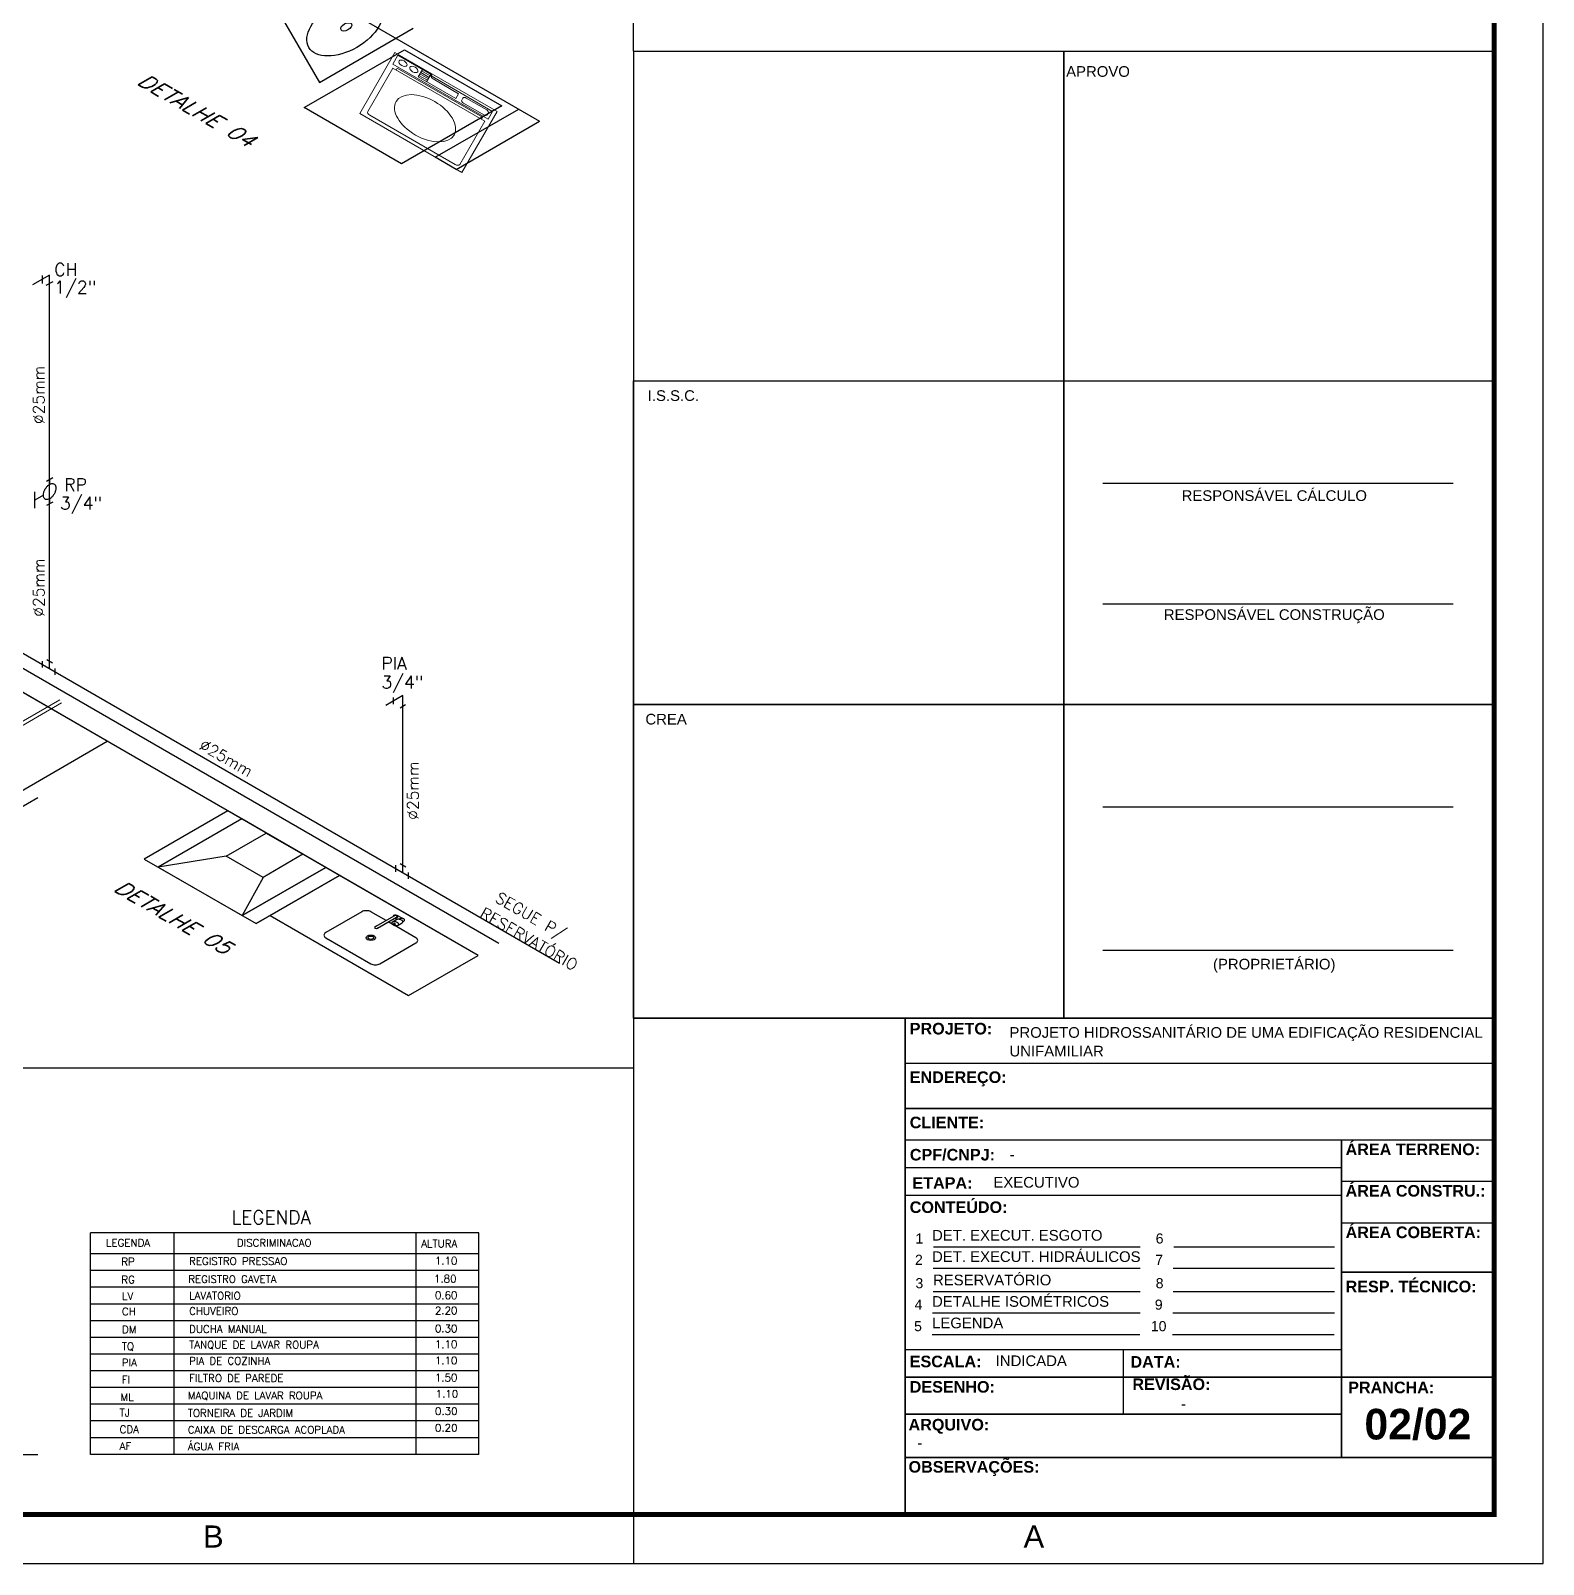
# Model space of a CAD drawing. Header units: millimetres. Extents: x 3923 to 4007, y 744 to 863.
# Drawn here: x 3976.37 to 4007.13, y 743.97 to 775.15 of the extents above; entities that cross this region are included whole.
import ezdxf
from ezdxf.enums import TextEntityAlignment as Align

# ---------------------------------------------------------------- set-up
doc = ezdxf.new("R2010")
doc.units = ezdxf.units.MM
for name, color, linetype in [('-HIDRO', 8, 'Continuous'), ('A-PEN-R', 1, 'Continuous'), ('A-PEN-Y', 2, 'Continuous'), ('AF', 5, 'Continuous'), ('CONEXAO_AG_FRIA', 2, 'Continuous'), ('CONEXÃO_HIDRÁULICA', 2, 'Continuous'), ('COTAS01', 7, 'Continuous'), ('Diametro', 2, 'Continuous'), ('E-txt-g', 3, 'Continuous'), ('ESPECIFICAÇÃO02', 7, 'Continuous'), ('LAYER8', 9, 'Continuous'), ("LINHA - PROJETU'S", 1, 'Continuous'), ('P2', 1, 'Continuous'), ("PRANCHA - PROJETU'S", 7, 'Continuous'), ('TEXT', 2, 'Continuous')]:
    doc.layers.add(name, color=color, linetype=linetype)
doc.layers.add('E-Lay-9', color=9, linetype='Continuous', lineweight=9)
doc.styles.add('ARIAL', font='arial.ttf', dxfattribs={"height": 2})
doc.styles.add('HELVET', font='HELVET.SHX')
doc.styles.add('ROMANS', font='romans__.ttf', dxfattribs={"height": 0.1})

# ---------------------------------------------------------------- blocks, each defined once
blk = doc.blocks.new('ADFSGASDFG')
at = {"layer": "PRANCHA - PROJETU'S", "color": 1}
for p, q in [((360.678, 47.946), (360.678, 107.346)), ((276.578, 47.946), (360.678, 47.946))]:
    blk.add_line(p, q, dxfattribs=at)
at = {"layer": "PRANCHA - PROJETU'S", "color": 4, "const_width": 0.1}
blk.add_lwpolyline([(279.078, 106.346), (359.678, 106.346), (359.678, 48.946), (279.078, 48.946)], close=True, dxfattribs=at)
blk = doc.blocks.new('Maquina de Lavar')
at = {"layer": 'E-Lay-9', "color": 8}
for p, q in [((0.3, 0), (-0.3, 0)), ((-0.3, 0), (-0.3, -0.62)), ((-0.08, -0.01), (-0.28, -0.01)), ((-0.28, -0.01), (-0.28, -0.1)), ((-0.1357, -0.085), (-0.1357, -0.01)), ((-0.0857, -0.025), (-0.1357, -0.025)), ((-0.0857, -0.04), (-0.1357, -0.04)), ((-0.0857, -0.055), (-0.1357, -0.055)), ((-0.0857, -0.07), (-0.1357, -0.07)), ((-0.0857, -0.085), (-0.0857, -0.01)), ((-0.08, -0.01), (-0.08, -0.02)), ((0.28, -0.02), (-0.08, -0.02)), ((0.085, -0.035), (-0.065, -0.035)), ((0.085, -0.085), (0.085, -0.035)), ((0.115, -0.07), (0.115, -0.05)), ((0.25, -0.035), (0.13, -0.035)), ((0.265, -0.07), (0.265, -0.05)), ((0.28, -0.1), (0.28, -0.02)), ((0.3, -0.62), (0.3, 0)), ((0.28, -0.1), (-0.28, -0.1)), ((0.27, -0.13), (-0.27, -0.13)), ((-0.27, -0.13), (-0.27, -0.57)), ((0.25, -0.11), (-0.25, -0.11)), ((-0.25, -0.11), (-0.25, -0.13)), ((0.085, -0.085), (-0.1357, -0.085)), ((0.25, -0.085), (0.13, -0.085)), ((0.25, -0.13), (0.25, -0.11)), ((0.27, -0.57), (0.27, -0.13)), ((-0.3, -0.62), (0.3, -0.62)), ((-0.25, -0.59), (0.25, -0.59))]:
    blk.add_line(p, q, dxfattribs=at)
for centre, radius in [((-0.2372, -0.0475), 0.0227), ((-0.1735, -0.0475), 0.0227), ((0, -0.37), 0.1701)]:
    blk.add_circle(centre, radius, dxfattribs=at)
for centre, radius, start, end in [((-0.065, -0.02), 0.015, 180, 270), ((0.13, -0.05), 0.015, 90, 180), ((0.13, -0.07), 0.015, 180, 270), ((0.25, -0.05), 0.015, 360, 90), ((0.25, -0.07), 0.015, 270, 360), ((-0.25, -0.57), 0.02, 180, 270), ((0.25, -0.57), 0.02, 270, 360)]:
    blk.add_arc(centre, radius, start, end, dxfattribs=at)
blk = doc.blocks.new('A$C656368A0')
at = {"layer": 'COTAS01', "color": 8}
for p, q in [((0, 1.1964), (0, 0)), ((0, 1.1964), (0.5505, 1.1964)), ((0.1097, 0.997), (0.1097, 0.6345)), ((0.1497, 0.997), (0.1497, 0.6345)), ((0.1897, 0.997), (0.1897, 0.6345)), ((0.2298, 0.997), (0.2298, 0.6345)), ((0.2698, 0.997), (0.2698, 0.6345)), ((0, 0), (0.5505, 0))]:
    blk.add_line(p, q, dxfattribs=at)
for centre in [(0.3736, 0.8158), (0.2591, 0.3053)]:
    blk.add_circle(centre, 0.0307, dxfattribs=at)
at = {"layer": 'ESPECIFICAÇÃO02', "color": 8}
blk.add_lwpolyline([(0.4658, 0.6329, -0.414214), (0.4357, 0.6029), (0.0655, 0.6029, -0.414214), (0.0354, 0.6329), (0.0354, 1.0032, -0.414214), (0.0655, 1.0332), (0.4357, 1.0332, -0.414214), (0.4658, 1.0032)], format="xyb", close=True, dxfattribs=at)
blk.add_circle((0.2541, 0.3149), 0.212, dxfattribs=at)
blk = doc.blocks.new('iso_quintal')
at = {"layer": '-HIDRO', "ltscale": 0.5}
for p, q in [((0.3939, -0.8532), (0.8182, -0.4289)), ((0.5, -0.9593), (0.9243, -0.535)), ((0.5, -0.9593), (0.3939, -0.8532))]:
    blk.add_line(p, q, dxfattribs=at)
at = {"layer": '-HIDRO'}
blk.add_lwpolyline([(0.2229, -0.9105), (-0.2721, -0.4156), (0.237, 0.0936), (0.732, -0.4014)], close=True, dxfattribs=at)
blk.add_line((-0.6514, 1.0406), (0.9243, -0.535))
at = {"layer": '-HIDRO', "ltscale": 0.35, "rotation": 44.99999999999996}
blk.add_blockref('A$C656368A0', (-0.1946, -0.1946), dxfattribs=at)
at = {"layer": '-HIDRO', "rotation": 315}
blk.add_blockref('Maquina de Lavar', (0.4491, -0.1893), dxfattribs=at)
at = {"layer": 'Diametro', "style": 'ROMANS'}
blk.add_text('DETALHE 04', height=0.1, rotation=315.15393, dxfattribs=at).set_placement((-0.8425, -0.4864), align=Align.CENTER)
blk = doc.blocks.new('Chuveiro')
at = {"layer": 'E-Lay-9', "color": 8}
for p, q in [((-0.0311, 0.0156), (-0.3604, 0.0156)), ((0.0509, 0.0156), (0.0311, 0.0156)), ((0.0509, 0.0156), (0.0509, -0.0156)), ((-0.0311, -0.0156), (-0.3604, -0.0156)), ((0.0509, -0.0156), (0.0311, -0.0156))]:
    blk.add_line(p, q, dxfattribs=at)
blk.add_circle((0, 0), 0.0348, dxfattribs=at)
for centre, radius, start, end in [((0, 0), 0.0624, 194.4775, 165.5225), ((0.0093, 0), 0.0444, 339.42663, 20.57337)]:
    blk.add_arc(centre, radius, start, end, dxfattribs=at)
blk = doc.blocks.new('iso_deck')
at = {"layer": '-HIDRO', "linetype": 'Continuous'}
for p, q in [((0.8953, -0.3296), (0.471, -0.7539, 1.0196)), ((0.966, -0.4003), (0.5418, -0.8246, 1.0196)), ((0.471, -0.7539, -14.7285), (0.5418, -0.8246, -15.0053)), ((0.8879, -0.7274, -15.484), (0.5418, -0.8246, 1.0196)), ((0.5418, -0.8246, 1.0196), (0.9689, -1.2517, 1.0196)), ((1.3932, -0.8275), (0.9689, -1.2517, 1.0196)), ((1.0751, -0.9146, -15.484), (0.9689, -1.2517, 1.0196)), ((1.4639, -0.8982), (1.0396, -1.3224, 1.0196)), ((0.9689, -1.2517, -16.9427), (1.0396, -1.3224, 1.0196))]:
    blk.add_line(p, q, dxfattribs=at)
at = {"layer": '-HIDRO'}
for p, q in [((1.1102, -1.2518), (1.4639, -0.8982, 17.2195)), ((1.7452, -1.2725), (1.7572, -1.2845))]:
    blk.add_line(p, q, dxfattribs=at)
at = {"layer": '-HIDRO', "ltscale": 0.5}
blk.add_lwpolyline([(0.2828, 0.2828), (-0.2828, 0.8485), (-0.8485, 0.2828), (-0.2828, -0.2828)], close=True, dxfattribs=at)
blk.add_lwpolyline([(-0.7778, 0.495), (-0.9899, 0.2828), (-0.2828, -0.4243), (-0.0707, -0.2121)], dxfattribs=at)
at = {"layer": '-HIDRO', "elevation": 1.0196}
for points in [[(0.471, -0.7539), (1.0396, -1.3224), (1.4639, -0.8982), (0.8953, -0.3296)], [(0.5418, -0.8246), (0.9689, -1.2517), (1.3932, -0.8275), (0.966, -0.4003)]]:
    blk.add_lwpolyline(points, close=True, dxfattribs=at)
at = {"layer": '-HIDRO', "linetype": 'Continuous', "elevation": -15.484}
blk.add_lwpolyline([(1.0905, -0.5248), (1.2777, -0.712), (1.0751, -0.9146), (0.8879, -0.7274)], close=True, dxfattribs=at)
at = {"layer": '-HIDRO'}
blk.add_lwpolyline([(1.1102, -1.2518), (1.8145, -1.956), (2.1681, -1.6024), (1.4639, -0.8982)], dxfattribs=at)
for points in [[(1.6999, -1.2949), (1.6226, -1.2176, 0.414214), (1.5768, -1.2176), (1.3935, -1.4009, 0.414214), (1.3935, -1.4467), (1.6226, -1.6758, 0.414214), (1.6684, -1.6758), (1.8517, -1.4925, 0.414214), (1.8517, -1.4467), (1.7414, -1.3364)], [(1.7314, -1.3264), (1.7114, -1.3064, 0.414214)], [(1.7611, -1.3368), (1.7827, -1.3153, 0.133256), (1.7853, -1.3106, 0.106756), (1.7856, -1.3039, 0.082828), (1.7833, -1.2973, 0.071352), (1.7785, -1.2908, 0.071352), (1.772, -1.286, 0.082828), (1.7654, -1.2837, 0.106756), (1.7587, -1.2839, 0.133256), (1.754, -1.2866), (1.7325, -1.3082)], [(1.7856, -1.3037), (1.7896, -1.2997, 0.546464), (1.7845, -1.2764, -0.10784), (1.7816, -1.2745), (1.7567, -1.2496)], [(1.7845, -1.2764, 0.293273), (1.7696, -1.2797), (1.7655, -1.2837)]]:
    blk.add_lwpolyline(points, format="xyb", dxfattribs=at)
for points in [[(1.7423, -1.2525), (1.645, -1.3498, 1), (1.6564, -1.3613), (1.7538, -1.2639, 1)], [(1.7325, -1.3082, 0.133256), (1.7298, -1.3128, 0.106756), (1.7295, -1.3195, 0.082828), (1.7318, -1.3261, 0.071352), (1.7367, -1.3326, 0.071352), (1.7432, -1.3375, 0.082828), (1.7498, -1.3398, 0.106756), (1.7564, -1.3395, 0.133256), (1.7611, -1.3368, 0.133256), (1.7638, -1.3321, 0.106756), (1.7641, -1.3254, 0.082828), (1.7618, -1.3188, 0.071352), (1.7569, -1.3123, 0.071352), (1.7504, -1.3075, 0.082828), (1.7438, -1.3052, 0.106756), (1.7372, -1.3055, 0.133256)], [(1.7468, -1.3311, 0.133256), (1.7476, -1.3297, 0.106756), (1.7477, -1.3277, 0.082828), (1.747, -1.3257, 0.071352), (1.7455, -1.3237, 0.071352), (1.7436, -1.3223, 0.082828), (1.7416, -1.3216, 0.106756), (1.7396, -1.3217, 0.133256), (1.7382, -1.3225, 0.133256), (1.7374, -1.3239, 0.106756), (1.7373, -1.3259, 0.082828), (1.738, -1.3279, 0.071352), (1.7395, -1.3298, 0.071352), (1.7414, -1.3313, 0.082828), (1.7434, -1.332, 0.106756), (1.7454, -1.3319, 0.133256)]]:
    blk.add_lwpolyline(points, format="xyb", close=True, dxfattribs=at)
for radius in [0.0243, 0.0142]:
    blk.add_circle((1.6226, -1.4467), radius, dxfattribs=at)
for centre, radius, start, end in [((1.7481, -1.2582), 0.0122, 266.81031, 183.18969), ((1.7796, -1.2897), 0.0284, 160.37693, 179.41531), ((1.6507, -1.3556), 0.0101, 98.1301, 351.8699)]:
    blk.add_arc(centre, radius, start, end, dxfattribs=at)
for p, q in [((2.2742, -1.4963), (-0.4251, 1.203)), ((2.1681, -1.6024), (-0.5312, 1.0969))]:
    blk.add_line(p, q)
at = {"layer": '-HIDRO', "xscale": -1, "rotation": 44.99999999999984}
blk.add_blockref('Chuveiro', (-0.2659, 0.3219), dxfattribs=at)
at = {"layer": 'Diametro', "style": 'ROMANS'}
blk.add_text('DETALHE 05', height=0.1, rotation=315, dxfattribs=at).set_placement((0.5937, -1.3126), align=Align.CENTER)
blk = doc.blocks.new('ADH_CXI_RG_A')
for p, q in [((0.0195, 0.0667), (-0.0195, 0.0892)), ((0, 0.078), (0, 0.046)), ((-0.0195, -0.0667), (0.0195, -0.0892)), ((0, -0.046), (0, -0.078)), ((0.0398, -0.023), (0.0937, -0.0541)), ((0.0937, -0.1066), (0.0937, -0.0016))]:
    blk.add_line(p, q)
blk.add_lwpolyline([(0.0398, -0.023, 0.064782), (0.0374, -0.0059, 0.052885), (0.0305, 0.0119, 0.05077), (0.0199, 0.0283, 0.057376), (0.0069, 0.0413, 0.075912), (-0.0069, 0.0493, 0.111921), (-0.0199, 0.0513, 0.1493), (-0.0305, 0.0472, 0.133827), (-0.0374, 0.0373, 0.091621), (-0.0398, 0.023, 0.064782), (-0.0374, 0.0059, 0.052885), (-0.0305, -0.0119, 0.05077), (-0.0199, -0.0283, 0.057376), (-0.0069, -0.0413, 0.075912), (0.0069, -0.0493, 0.111921), (0.0199, -0.0513, 0.1493), (0.0305, -0.0472, 0.133827), (0.0374, -0.0373, 0.091621), (0.0398, -0.023)], format="xyb", close=True)
blk = doc.blocks.new('*U1332', base_point=(2541.5, 283.9))
for p, q in [((2535.4, 277.1), (2535.4, 283.8)), ((2538.6, 275.6), (2544.4, 278.9))]:
    blk.add_line(p, q)

msp = doc.modelspace()

# ---------------------------------------------------------------- linework, layer by layer
at = {"color": 4}
msp.add_line((4006.129, 754.87), (4006.129, 774.604), dxfattribs=at)
for p, q in [((3977.586, 746.205), (3977.586, 750.706)), ((3985.48, 750.706), (3977.586, 750.706)), ((3979.284, 746.205), (3979.284, 750.706)), ((3984.205, 746.205), (3984.205, 750.706)), ((3985.482, 746.205), (3985.482, 750.706)), ((3985.48, 750.281), (3977.586, 750.281)), ((3985.48, 749.941), (3977.586, 749.941)), ((3985.48, 749.602), (3977.586, 749.602)), ((3985.48, 749.262), (3977.586, 749.262)), ((3984.503, 749.262), (3977.586, 749.262)), ((3985.48, 748.923), (3977.586, 748.923)), ((3985.48, 748.583), (3977.586, 748.583)), ((3985.48, 748.243), (3977.586, 748.243)), ((3985.464, 747.904), (3977.586, 747.904)), ((3985.48, 747.564), (3977.586, 747.564)), ((3985.48, 747.224), (3977.586, 747.224)), ((3985.482, 746.885), (3977.586, 746.885)), ((3985.482, 746.545), (3977.586, 746.545)), ((3985.482, 746.205), (3977.586, 746.205))]:
    msp.add_line(p, q)
at = {"layer": 'A-PEN-R'}
for p, q in [((3988.629, 774.728), (3988.629, 802.386)), ((3938.444, 754.064), (3988.629, 754.064))]:
    msp.add_line(p, q, dxfattribs=at)
at = {"layer": 'A-PEN-Y'}
for p, q in [((3989.38, 774.728), (4006.129, 774.728)), ((3976.604, 762.331), (3976.604, 762.198)), ((3976.695, 762.364), (3976.811, 762.297)), ((3976.858, 762.184), (3976.858, 762.051)), ((3983.879, 758.216), (3983.994, 758.15)), ((3983.787, 758.184), (3983.787, 758.05)), ((3984.042, 758.037), (3984.042, 757.903))]:
    msp.add_line(p, q, dxfattribs=at)
at = {"layer": 'AF'}
for p, q in [((3976.753, 770.178), (3976.407, 769.978)), ((3976.753, 762.178), (3976.753, 770.178)), ((3973.752, 763.911), (3987.124, 756.191)), ((3983.936, 761.631), (3983.59, 761.431)), ((3983.936, 758.031), (3983.936, 761.631))]:
    msp.add_line(p, q, dxfattribs=at)
at = {"layer": 'CONEXÃO_HIDRÁULICA'}
for p, q in [((3983.749, 761.459), (3983.749, 761.589)), ((3983.88, 761.382), (3983.993, 761.447))]:
    msp.add_line(p, q, dxfattribs=at)
at = {"layer": 'E-txt-g'}
for p, q in [((4005.296, 765.941), (3998.17, 765.941)), ((4005.296, 763.492), (3998.17, 763.492)), ((4005.296, 759.363), (3998.17, 759.363)), ((4005.296, 756.448), (3998.17, 756.448))]:
    msp.add_line(p, q, dxfattribs=at)
at = {"layer": 'LAYER8', "color": 2}
msp.add_lwpolyline([(3950.748, 746.205), (3951.794, 746.205), (3956.943, 746.205), (3962.284, 746.205), (3966.72, 746.205), (3971.774, 746.205), (3976.511, 746.205)], dxfattribs=at)
at = {"layer": "LINHA - PROJETU'S", "color": 1}
msp.add_line((3988.629, 755.074), (3988.629, 768.026), dxfattribs=at)
at = {"layer": "LINHA - PROJETU'S", "color": 1, "const_width": 0.03}
for points in [[(3988.629, 755.074), (3988.629, 774.728), (4006.176, 774.728)], [(3997.379, 755.074), (3997.379, 774.728)], [(4006.129, 768.026), (3988.629, 768.026)], [(4006.129, 761.448), (3988.629, 761.448)], [(4006.129, 755.074), (3988.629, 755.074), (3988.629, 743.986)], [(3994.154, 744.986), (3994.154, 755.074)], [(3994.154, 754.155), (4006.129, 754.155)], [(3994.154, 754.155), (4006.129, 754.155)], [(3994.154, 753.237), (4006.129, 753.237)], [(3994.154, 752.598), (4006.129, 752.598)], [(3994.154, 752.598), (4006.129, 752.598)], [(3994.154, 752.598), (4006.129, 752.598)], [(4003.027, 752.598), (4003.027, 746.156)], [(4003.027, 752.034), (3994.154, 752.034)], [(3994.154, 752.034), (4003.027, 752.034)], [(4006.129, 751.756), (4003.027, 751.756)], [(3994.154, 751.47), (4003.027, 751.47)], [(4003.027, 750.911), (4006.129, 750.911)], [(4006.129, 749.911), (4003.027, 749.911)], [(4003.027, 748.333), (3994.154, 748.333)], [(3998.59, 748.333), (3998.59, 747.025)], [(3994.154, 747.778), (4006.129, 747.778)], [(4003.027, 747.025), (3998.59, 747.025), (3998.59, 747.778)], [(4003.027, 747.778), (4003.027, 747.025)], [(3998.59, 747.025), (3994.154, 747.025)], [(4006.129, 746.145), (3994.154, 746.145)]]:
    msp.add_lwpolyline(points, dxfattribs=at)
at = {"layer": "LINHA - PROJETU'S", "color": 1}
for points in [[(3994.154, 755.074), (3994.154, 744.986)], [(4003.027, 747.778), (4003.027, 746.156)]]:
    msp.add_lwpolyline(points, dxfattribs=at)
at = {"layer": 'P2'}
msp.add_line((4006.129, 755.074), (3988.629, 755.074), dxfattribs=at)
at = {"layer": "PRANCHA - PROJETU'S", "color": 1}
for p, q in [((3988.629, 755.074), (3988.629, 744.986)), ((3998.59, 747.778), (3998.59, 748.204)), ((3994.154, 746.145), (4006.129, 746.145))]:
    msp.add_line(p, q, dxfattribs=at)
at = {"layer": "PRANCHA - PROJETU'S"}
for p, q in [((4006.129, 755.074), (4006.129, 744.986)), ((3988.629, 744.986), (4006.129, 744.986)), ((3988.629, 744.986), (4006.129, 744.986)), ((3988.629, 744.986), (4006.129, 744.986)), ((3990.401, 744.986), (4006.129, 744.986)), ((3994.966, 744.986), (4005.804, 744.986)), ((3994.966, 744.986), (4006.129, 744.986))]:
    msp.add_line(p, q, dxfattribs=at)
at = {"layer": "PRANCHA - PROJETU'S", "color": 6}
for p, q in [((3994.727, 750.425), (3998.932, 750.425)), ((3999.613, 750.425), (4002.507, 750.425)), ((3999.613, 750.425), (4002.884, 750.425)), ((3994.718, 749.991), (3998.932, 749.991)), ((3999.604, 749.991), (4002.884, 749.991)), ((3994.718, 749.516), (3998.932, 749.516)), ((3999.604, 749.516), (4002.884, 749.516)), ((3994.709, 749.08), (3998.932, 749.08)), ((3994.709, 749.08), (3998.932, 749.08)), ((3999.595, 749.08), (4002.884, 749.08)), ((3999.595, 749.08), (4002.884, 749.08)), ((3994.7, 748.643), (3998.923, 748.643)), ((3994.7, 748.643), (3998.923, 748.643)), ((3999.586, 748.643), (4002.875, 748.643)), ((3999.586, 748.643), (4002.875, 748.643))]:
    msp.add_line(p, q, dxfattribs=at)
at = {"layer": "PRANCHA - PROJETU'S", "color": 1}
for points in [[(4006.129, 755.074), (3988.629, 755.074), (3988.629, 744.986)], [(3994.154, 747.43), (3994.154, 755.074)], [(4003.027, 746.156), (4003.027, 752.598)], [(4003.027, 750.911), (4006.129, 750.911)], [(4003.027, 749.911), (4006.129, 749.911)], [(4006.129, 748.204), (4006.169, 748.204)], [(3994.154, 747.778), (4006.129, 747.778)], [(3998.59, 747.025), (3998.59, 747.778)], [(3994.154, 744.986), (3994.154, 747.43)], [(4003.027, 747.43), (4003.027, 747.432)], [(3994.154, 747.025), (4003.027, 747.025)]]:
    msp.add_lwpolyline(points, dxfattribs=at)

# ---------------------------------------------------------------- block references
at = {"xscale": 4, "yscale": 2.3094, "zscale": 4}
for name, p in [('iso_quintal', (3983.019, 774.543)), ('iso_deck', (3976.795, 760.048))]:
    msp.add_blockref(name, p, dxfattribs=at)
at = {"layer": 'CONEXAO_AG_FRIA', "xscale": 0.02400000000125146, "yscale": 0.02399999999988722, "zscale": 2.4}
msp.add_blockref('*U1332', (3976.753, 770.17), dxfattribs=at)
at = {"layer": 'CONEXÃO_HIDRÁULICA', "xscale": -3.200000000000728, "yscale": 3.199999999999818, "zscale": 3.2}
msp.add_blockref('ADH_CXI_RG_A', (3976.753, 765.778), dxfattribs=at)
at = {"layer": "PRANCHA - PROJETU'S", "color": 1}
msp.add_blockref('ADFSGASDFG', (3646.451, 696.04), dxfattribs=at)

# ---------------------------------------------------------------- texts
at = {"color": 3, "style": 'ROMANS'}
for s, height, p in [('LEGENDA', 0.1528, (3977.9, 750.582)), ('DISCRIMINACAO', 0.15284, (3980.561, 750.582)), ('ALTURA', 0.1528, (3984.31, 750.567)), ('RP ', 0.1528, (3978.21, 750.201)), ('REGISTRO PRESSAO', 0.15284, (3979.59, 750.21)), ('1.10', 0.1528, (3984.588, 750.219)), ('RG', 0.1528, (3978.212, 749.835)), ('REGISTRO GAVETA', 0.15284, (3979.572, 749.844)), ('1.80', 0.1528, (3984.57, 749.853)), ('LV', 0.1528, (3978.225, 749.498)), ('LAVATORIO', 0.1528, (3979.59, 749.507)), ('0.60', 0.1528, (3984.588, 749.516)), ('CH', 0.1528, (3978.225, 749.187)), ('CHUVEIRO', 0.1528, (3979.59, 749.196)), ('2.20', 0.1528, (3984.588, 749.205)), ('DM', 0.1528, (3978.225, 748.821)), ('DUCHA MANUAL', 0.15284, (3979.59, 748.83)), ('0.30', 0.1528, (3984.588, 748.839)), ('TQ', 0.1528, (3978.221, 748.478)), ('TANQUE DE LAVAR ROUPA', 0.15284, (3979.59, 748.511)), ('1.10', 0.1528, (3984.588, 748.52)), ('PIA', 0.1528, (3978.221, 748.149)), ('PIA DE COZINHA', 0.15284, (3979.59, 748.182)), ('1.10', 0.1528, (3984.588, 748.191)), ('FI', 0.1528, (3978.221, 747.8)), ('FILTRO DE PAREDE', 0.15284, (3979.59, 747.833)), ('1.50', 0.1528, (3984.588, 747.842)), ('ML', 0.1528, (3978.194, 747.444)), ('MAQUINA DE LAVAR ROUPA', 0.15284, (3979.563, 747.478)), ('1.10', 0.1528, (3984.604, 747.512)), ('TJ', 0.1528, (3978.177, 747.13)), ('TORNEIRA DE JARDIM', 0.15284, (3979.563, 747.122)), ('0.30', 0.1528, (3984.59, 747.162)), ('CDA', 0.1528, (3978.177, 746.79)), ('CAIXA DE DESCARGA ACOPLADA', 0.15284, (3979.563, 746.782)), ('0.20', 0.1528, (3984.59, 746.823)), ('AF', 0.1528, (3978.177, 746.45)), ('ÁGUA FRIA', 0.1528, (3979.563, 746.443))]:
    msp.add_text(s, height=height, dxfattribs=at).set_placement(p, align=Align.TOP_LEFT)
at = {"layer": 'CONEXAO_AG_FRIA', "style": 'ROMANS'}
for s, p in [('CH', (3976.847, 770.163)), ('1/2"', (3976.847, 769.803)), ('RP', (3977.05, 765.788)), ('3/4"', (3976.965, 765.413)), ('PIA', (3983.5, 762.158)), ('3/4"', (3983.5, 761.774))]:
    msp.add_text(s, height=0.256, dxfattribs=at).set_placement(p)
at = {"layer": 'Diametro', "style": 'ROMANS'}
for s, rotation, p in [('%%C25mm', 90, (3976.646, 767.742)), ('%%C25mm', 90, (3976.648, 763.825)), ('%%C25mm', 330, (3980.287, 760.262)), ('%%C25mm', 90, (3984.257, 759.698)), ('SEGUE P/', 330, (3986.479, 757.057)), ('RESERVATÓRIO', 330, (3986.445, 756.583))]:
    msp.add_text(s, height=0.2304, rotation=rotation, dxfattribs=at).set_placement(p, align=Align.CENTER)
at = {"layer": "PRANCHA - PROJETU'S", "color": 2, "style": 'ARIAL'}
for s, height, p in [('APROVO', 0.2168, (3998.073, 774.317)), ('I.S.S.C.', 0.2168, (3989.438, 767.729)), ('RESPONSÁVEL CÁLCULO', 0.21676, (4001.658, 765.722)), ('RESPONSÁVEL CONSTRUÇÃO', 0.21676, (4001.658, 763.273)), ('CREA', 0.2168, (3989.29, 761.151)), ('(PROPRIETÁRIO)', 0.21676, (4001.657, 756.167))]:
    msp.add_text(s, height=height, dxfattribs=at).set_placement(p, align=Align.MIDDLE)
for s, height, p in [('PROJETO HIDROSSANITÁRIO DE UMA EDIFICAÇÃO RESIDENCIAL', 0.21676, (3996.273, 754.674)), ('UNIFAMILIAR', 0.21676, (3996.273, 754.295)), ('-', 0.217, (3996.276, 752.193)), ('EXECUTIVO', 0.2168, (3995.946, 751.628)), ('DET. EXECUT. ESGOTO', 0.21676, (3994.699, 750.551)), ('DET. EXECUT. HIDRÁULICOS', 0.21676, (3994.699, 750.117)), ('RESERVATÓRIO', 0.21676, (3994.718, 749.642)), ('DETALHE ISOMÉTRICOS', 0.21676, (3994.699, 749.206)), ('LEGENDA', 0.2168, (3994.699, 748.769)), ('INDICADA', 0.2168, (3995.993, 748)), ('-', 0.217, (3999.76, 747.127)), ('-', 0.217, (3994.398, 746.332))]:
    msp.add_text(s, height=height, dxfattribs=at).set_placement(p)
at = {"layer": "PRANCHA - PROJETU'S", "style": 'ARIAL'}
for s, height, p in [('1', 0.205, (3994.36, 750.492)), ('6', 0.205, (3999.246, 750.492)), ('2', 0.205, (3994.351, 750.058)), ('7', 0.205, (3999.237, 750.058)), ('3', 0.205, (3994.36, 749.583)), ('8', 0.205, (3999.246, 749.583)), ('4', 0.205, (3994.342, 749.147)), ('9', 0.205, (3999.228, 749.147)), ('5', 0.205, (3994.333, 748.71)), ('10', 0.2047, (3999.147, 748.71))]:
    msp.add_text(s, height=height, dxfattribs=at).set_placement(p)
at = {"layer": "PRANCHA - PROJETU'S", "color": 50, "linetype": 'Continuous', "style": 'ARIAL'}
for s, p in [('B', (3980.082, 744.536)), ('A', (3996.769, 744.536))]:
    msp.add_text(s, height=0.45, dxfattribs=at).set_placement(p, align=Align.MIDDLE)
at = {"layer": "PRANCHA - PROJETU'S", "color": 3, "char_height": 0.23508, "width": 8.80966, "attachment_point": 1, "style": 'HELVET'}
for s, insert in [('{\\fArial|b1|i0|c0|p34;PROJETO:}', (3994.244, 754.977)), ('{\\fArial|b1|i0|c0|p34;ENDEREÇO:}', (3994.244, 753.991)), ('{\\fArial|b1|i0|c0|p34;CLIENTE:}', (3994.244, 753.07)), ('{\\fArial|b1|i0|c0|p34;ÁREA TERRENO:}', (4003.108, 752.524)), ('{\\fArial|b1|i0|c0|p34;CPF/CNPJ:}', (3994.246, 752.415)), ('{\\fArial|b1|i0|c0|p34;ETAPA:}', (3994.299, 751.84)), ('{\\fArial|b1|i0|c0|p34;ÁREA CONSTRU.:}', (4003.108, 751.681)), ('{\\fArial|b1|i0|c0|p34;CONTEÚDO:}', (3994.244, 751.348)), ('{\\fArial|b1|i0|c0|p34;ÁREA COBERTA:}', (4003.108, 750.837)), ('{\\fArial|b1|i0|c0|p34;RESP. TÉCNICO:}', (4003.108, 749.735)), ('{\\fArial|b1|i0|c0|p34;ESCALA:}', (3994.244, 748.212)), ('{\\fArial|b1|i0|c0|p34;DATA:}', (3998.733, 748.204)), ('{\\fArial|b1|i0|c0|p34;DESENHO:}', (3994.244, 747.696)), ('{\\fArial|b1|i0|c0|p34;REVISÃO:}', (3998.773, 747.749)), ('{\\fArial|b1|i0|c0|p34;PRANCHA:}', (4003.16, 747.684)), ('{\\fArial|b1|i0|c0|p34;ARQUIVO:}', (3994.22, 746.927)), ('{\\fArial|b1|i0|c0|p34;OBSERVAÇÕES:}', (3994.22, 746.07))]:
    msp.add_mtext(s, dxfattribs=dict(at, insert=insert))
at = {"layer": "PRANCHA - PROJETU'S", "color": 2, "insert": (4003.491, 747.131), "char_height": 0.62207, "width": 23.31203, "attachment_point": 1, "style": 'HELVET'}
msp.add_mtext('{\\fArial|b1|i0|c0|p34;02/02}', dxfattribs=at)
at = {"layer": 'TEXT', "style": 'ROMANS'}
msp.add_text('LEGENDA', height=0.2751, dxfattribs=at).set_placement((3980.451, 751.163, 26.655), align=Align.TOP_LEFT)

doc.saveas('drawing.dxf')
